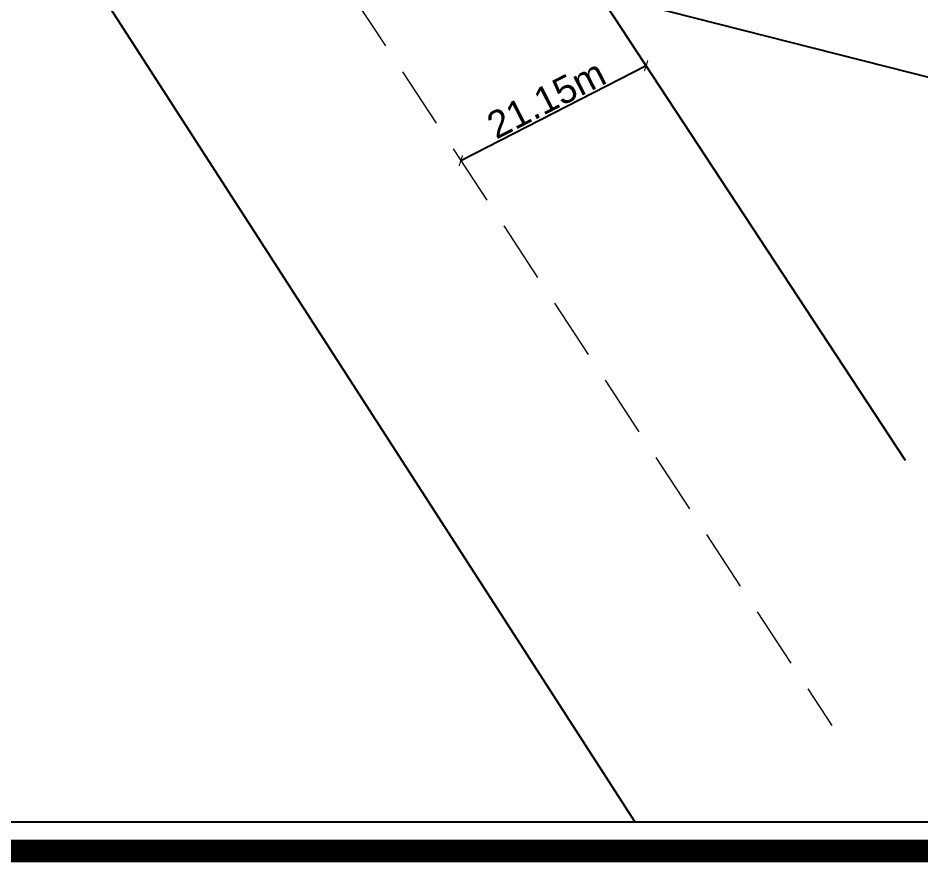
# Model space of a CAD drawing. Header units: millimetres. Extents: x 607619 to 1211550, y 1310734 to 2622648.
# Drawn here: x 607780.6 to 607872.3, y 1310806.2 to 1310893.5 of the extents above; entities that cross this region are included whole.
import ezdxf

# ---------------------------------------------------------------- set-up
doc = ezdxf.new("R2010")
doc.units = ezdxf.units.MM
doc.header["$PDMODE"] = 32
doc.header["$PDSIZE"] = 0.3
doc.linetypes.add('HIDDEN', pattern=[0.375, 0.25, -0.125])
for name, color, linetype in [('acera', 8, 'Continuous'), ('COTAS', 3, 'Continuous'), ('FORMATO', 7, 'Continuous')]:
    doc.layers.add(name, color=color, linetype=linetype)
doc.styles.add('PUNTOS PI', font='arial.ttf', dxfattribs={"height": 2.75})
doc.dimstyles.new('COTAS LINDEROS', dxfattribs={"dimscale": 40, "dimtxt": 2.75, "dimasz": 0.06, "dimexe": 0.005, "dimexo": 0.005, "dimgap": 0.005, "dimtad": 2, "dimzin": 0, "dimdsep": 46, "dimtxsty": 'PUNTOS PI', "dimcen": 0.09, "dimclrd": 1, "dimclre": 1, "dimclrt": 3, "dimadec": 0, "dimazin": 0, "dimtfac": 1, "dimtofl": 0, "dimtmove": 0, "dimatfit": 3, "dimldrblk": 'ARCHTICK', "dimfxl": 1, "dimtolj": 1, "dimtzin": 0, "dimarcsym": 0})

# ---------------------------------------------------------------- blocks, each defined once
blk = doc.blocks.new('_ArchTick')
at = {"color": 0, "linetype": 'ByBlock', "const_width": 0.15}
blk.add_lwpolyline([(-0.5, -0.5), (0.5, 0.5)], dxfattribs=at)
blk = doc.blocks.new('*D78')
at = {"color": 7, "lineweight": -2, "transparency": 16777216}
blk.add_line((607844.424, 1310888.669), (607825.6, 1310879.029), dxfattribs=at)
at = {"layer": 'Defpoints', "color": 0, "transparency": 16777216}
for p in [(607844.424, 1310888.669), (607825.6, 1310879.029), (607825.6, 1310879.029)]:
    blk.add_point(p, dxfattribs=at)
at = {"color": 7, "lineweight": -2, "transparency": 16777216, "xscale": 0.8, "yscale": 0.8, "zscale": 0.8}
for p, rotation in [((607844.424, 1310888.669), 27.11689330434228), ((607825.6, 1310879.029), 207.1168933043423)]:
    blk.add_blockref('_ArchTick', p, dxfattribs=dict(at, rotation=rotation))
at = {"color": 7, "transparency": 16777216, "insert": (607834.281, 1310885.276), "char_height": 2.75, "attachment_point": 5, "rotation": 27.11689, "style": 'PUNTOS PI'}
blk.add_mtext('\\A1;21.15m', dxfattribs=at)
blk = doc.blocks.new('*D81')
at = {"color": 7, "lineweight": -2, "transparency": 16777216}
blk.add_line((607773.245, 1311011.33), (607770.818, 1311018.459), dxfattribs=at)
at = {"layer": 'Defpoints', "color": 0, "transparency": 16777216}
for p in [(607770.818, 1311018.459), (607770.818, 1311018.459), (607773.245, 1311011.33)]:
    blk.add_point(p, dxfattribs=at)
at = {"color": 7, "lineweight": -2, "transparency": 16777216, "xscale": 0.8, "yscale": 0.8, "zscale": 0.8}
for p, rotation in [((607770.818, 1311018.459), 108.8013317098088), ((607773.245, 1311011.33), 288.8013317098088)]:
    blk.add_blockref('_ArchTick', p, dxfattribs=dict(at, rotation=rotation))
at = {"color": 7, "transparency": 16777216, "insert": (607771.263, 1311014.632), "char_height": 2.75, "width": 591.55013, "attachment_point": 5, "rotation": 288.80133, "style": 'PUNTOS PI'}
blk.add_mtext('\\A1;{\\fArial|b1|i0|c0|p34;\\H0.43636x;5.23M}', dxfattribs=at)
blk = doc.blocks.new('*D82')
at = {"color": 7, "lineweight": -2, "transparency": 16777216}
blk.add_line((607924.951, 1311040.666), (607922.136, 1311049.675), dxfattribs=at)
at = {"layer": 'Defpoints', "color": 0, "transparency": 16777216}
for p in [(607922.136, 1311049.675), (607922.136, 1311049.675), (607924.951, 1311040.666)]:
    blk.add_point(p, dxfattribs=at)
at = {"color": 7, "lineweight": -2, "transparency": 16777216, "xscale": 0.8, "yscale": 0.8, "zscale": 0.8}
for p, rotation in [((607922.136, 1311049.675), 107.3516374005312), ((607924.951, 1311040.666), 287.3516374005312)]:
    blk.add_blockref('_ArchTick', p, dxfattribs=dict(at, rotation=rotation))
at = {"color": 7, "transparency": 16777216, "insert": (607922.767, 1311044.928), "char_height": 2.75, "width": 591.55013, "attachment_point": 5, "rotation": 287.35164, "style": 'PUNTOS PI'}
blk.add_mtext('\\A1;{\\fArial|b1|i0|c0|p34;\\H0.43636x;5.86 M}', dxfattribs=at)
blk = doc.blocks.new('*D83')
at = {"color": 7, "lineweight": -2, "transparency": 16777216}
blk.add_line((607840.903, 1311025.406), (607838.476, 1311032.535), dxfattribs=at)
at = {"layer": 'Defpoints', "color": 0, "transparency": 16777216}
for p in [(607838.476, 1311032.535), (607838.476, 1311032.535), (607840.903, 1311025.406)]:
    blk.add_point(p, dxfattribs=at)
at = {"color": 7, "lineweight": -2, "transparency": 16777216, "xscale": 0.8, "yscale": 0.8, "zscale": 0.8}
for p, rotation in [((607838.476, 1311032.535), 108.8013317098088), ((607840.903, 1311025.406), 288.8013317098088)]:
    blk.add_blockref('_ArchTick', p, dxfattribs=dict(at, rotation=rotation))
at = {"color": 7, "transparency": 16777216, "insert": (607838.92, 1311028.708), "char_height": 2.75, "width": 591.55013, "attachment_point": 5, "rotation": 288.80133, "style": 'PUNTOS PI'}
blk.add_mtext('\\A1;{\\fArial|b1|i0|c0|p34;\\H0.43636x;3.67M}', dxfattribs=at)

msp = doc.modelspace()

# ---------------------------------------------------------------- linework, layer by layer
at = {"const_width": 2.28}
msp.add_lwpolyline([(607620.357, 1311128.119), (607620.357, 1310808.919), (608096.307, 1310808.919), (608096.307, 1311128.119)], close=True, dxfattribs=at)
at = {"linetype": 'HIDDEN', "lineweight": 0, "ltscale": 25}
msp.add_lwpolyline([(607685.817, 1311091.784), (607863.278, 1310821.68)], dxfattribs=at)
for points in [[(607731.034, 1310956.318), (607726.483, 1310973.513), (607723.371, 1310997.771), (607843.268, 1310811.867)], [(607839.588, 1310896.03), (607870.746, 1310848.606)]]:
    msp.add_lwpolyline(points)
at = {"layer": 'acera', "color": 7}
msp.add_line((607623.207, 1310808.919), (608093.457, 1310808.919), dxfattribs=at)
at = {"layer": 'COTAS'}
msp.add_lwpolyline([(607839.588, 1310896.03), (607880.856, 1310885.534)], dxfattribs=at)
at = {"layer": 'FORMATO', "color": 8}
msp.add_line((607623.207, 1310811.867), (608093.457, 1310811.867), dxfattribs=at)

# ---------------------------------------------------------------- dimensions: what is measured, and where the dimension line sits
for p1, p2, text, picture, middle in [((607924.951, 1311040.666), (607922.136, 1311049.675), '{\\fArial|b1|i0|c0|p34;\\H0.43636x;5.86 M}', '*D82', (607922.767, 1311044.928)), ((607840.903, 1311025.406), (607838.476, 1311032.535), '{\\fArial|b1|i0|c0|p34;\\H0.43636x;3.67M}', '*D83', (607838.92, 1311028.708)), ((607773.245, 1311011.33), (607770.818, 1311018.459), '{\\fArial|b1|i0|c0|p34;\\H0.43636x;5.23M}', '*D81', (607771.263, 1311014.632))]:
    dim = msp.add_aligned_dim(p1=p1, p2=p2, distance=0, text=text, dimstyle='COTAS LINDEROS', override={"dimtxt": 2, "dimasz": 0.02, "dimpost": 'm', "dimblk1": 'ArchTick', "dimblk2": 'ArchTick', "dimsah": 1, "dimclrd": 7, "dimclrt": 7})
    dim.commit()
    dim.dimension.update_dxf_attribs({"geometry": picture, "text_midpoint": middle})
dim = msp.add_aligned_dim(p1=(607844.424, 1310888.669), p2=(607825.6, 1310879.029), distance=0, dimstyle='COTAS LINDEROS', override={"dimtxt": 2, "dimasz": 0.02, "dimpost": 'm', "dimblk1": 'ArchTick', "dimblk2": 'ArchTick', "dimsah": 1, "dimclrd": 7, "dimclrt": 7})
dim.commit()
dim.dimension.update_dxf_attribs({"geometry": '*D78', "text_midpoint": (607834.281, 1310885.276)})

doc.saveas('drawing.dxf')
